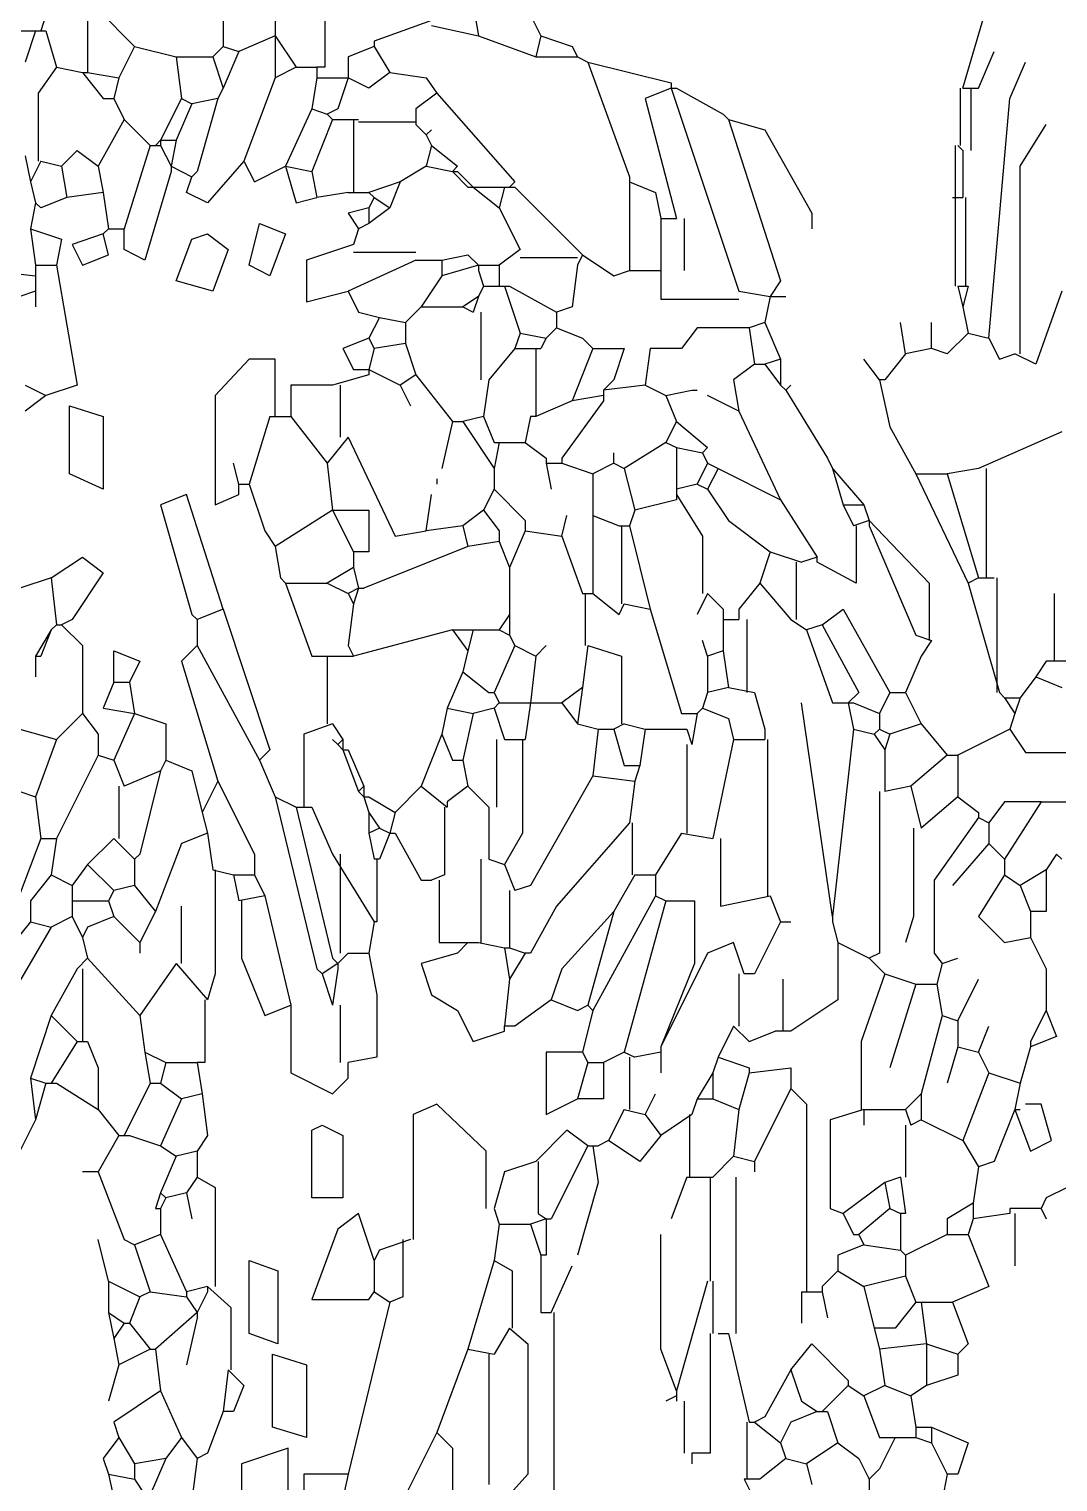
# Model space of a CAD drawing. Header units: millimetres. Extents: x 405 to 512, y 440 to 651.
# Drawn here: x 442.2 to 481.7, y 552.7 to 608.4 of the extents above; entities that cross this region are included whole.
import ezdxf

# ---------------------------------------------------------------- set-up
doc = ezdxf.new("R2010")
doc.units = ezdxf.units.MM
doc.layers.add('Standard', color=7, linetype='Continuous')

msp = doc.modelspace()

# ---------------------------------------------------------------- linework, layer by layer
at = {"layer": 'Standard', "color": 3, "linetype": 'Continuous'}
for p, q in [((449.603, 610.162), (449.603, 607.762)), ((451.603, 610.363), (451.603, 608.163)), ((453.503, 609.963), (453.503, 606.962)), ((478.003, 606.162), (479.003, 609.563)), ((444.803, 609.162), (446.203, 607.762)), ((459.203, 609.363), (459.403, 608.163)), ((442.803, 608.963), (442.603, 608.363)), ((444.403, 608.963), (444.403, 606.763)), ((457.603, 608.763), (455.403, 607.963)), ((457.603, 608.563), (459.403, 608.163)), ((461.403, 608.963), (461.803, 608.163)), ((441.003, 608.363), (442.403, 608.363)), ((442.403, 608.363), (442.003, 607.162)), ((442.403, 608.363), (442.603, 608.363)), ((442.603, 608.363), (442.803, 608.363)), ((442.803, 608.363), (443.203, 606.962)), ((451.603, 608.163), (450.203, 607.563)), ((451.603, 608.163), (452.403, 606.962)), ((451.603, 608.163), (451.603, 607.963)), ((451.603, 607.963), (451.603, 606.562)), ((455.403, 607.963), (455.403, 607.762)), ((459.403, 608.163), (461.603, 607.363)), ((461.803, 608.163), (461.603, 607.363)), ((461.803, 608.163), (463.003, 607.762)), ((446.203, 607.762), (445.603, 606.562)), ((446.203, 607.762), (447.803, 607.363)), ((447.803, 607.363), (449.203, 607.363)), ((447.803, 607.363), (448.003, 605.763)), ((449.603, 607.762), (449.203, 607.363)), ((449.203, 607.363), (449.603, 606.162)), ((449.603, 607.762), (450.203, 607.563)), ((450.203, 607.563), (449.603, 606.162)), ((455.403, 607.762), (454.403, 607.363)), ((454.403, 607.363), (454.403, 606.562)), ((455.403, 607.762), (456.003, 606.763)), ((461.603, 607.363), (463.203, 607.363)), ((463.003, 607.762), (463.203, 607.363)), ((463.203, 607.363), (463.603, 607.162)), ((478.603, 606.162), (479.203, 607.563)), ((443.203, 606.962), (442.503, 605.963)), ((443.203, 606.962), (444.203, 606.763)), ((444.203, 606.763), (444.403, 606.763)), ((444.203, 606.763), (445.003, 605.763)), ((444.403, 606.763), (445.603, 606.562)), ((452.403, 606.962), (451.603, 606.562)), ((452.403, 606.962), (453.203, 606.962)), ((453.203, 606.962), (453.203, 606.562)), ((453.503, 606.962), (453.203, 606.962)), ((456.003, 606.763), (455.203, 606.162)), ((456.003, 606.763), (457.403, 606.562)), ((463.603, 607.162), (466.803, 606.363)), ((463.603, 607.162), (465.203, 602.763)), ((479.803, 605.763), (480.403, 607.162)), ((445.603, 606.562), (445.403, 605.763)), ((451.603, 606.562), (450.403, 603.363)), ((453.203, 606.562), (453.003, 605.363)), ((453.203, 606.562), (454.403, 606.562)), ((454.403, 606.562), (454.003, 605.363)), ((455.203, 606.162), (454.403, 606.562)), ((457.403, 606.562), (457.803, 605.963)), ((466.803, 606.363), (466.803, 606.162)), ((442.503, 605.963), (442.503, 603.363)), ((445.003, 605.763), (445.403, 605.763)), ((445.403, 605.763), (445.803, 604.963)), ((448.003, 605.763), (447.203, 604.163)), ((448.003, 605.763), (448.403, 605.562)), ((449.403, 605.763), (448.403, 605.562)), ((449.403, 605.763), (448.603, 602.963)), ((449.603, 606.162), (449.403, 605.763)), ((457.803, 605.963), (457.003, 605.363)), ((457.803, 605.963), (460.803, 602.563)), ((466.803, 606.162), (465.803, 605.763)), ((465.803, 605.763), (467.003, 601.163)), ((466.803, 606.162), (469.403, 598.363)), ((466.803, 606.162), (467.003, 606.162)), ((467.003, 606.162), (468.803, 605.163)), ((477.903, 606.162), (477.903, 603.962)), ((478.003, 606.162), (478.603, 606.162)), ((478.303, 606.162), (478.303, 603.762)), ((479.003, 596.563), (479.803, 605.763)), ((448.403, 605.562), (447.803, 604.163)), ((453.003, 605.363), (452.003, 603.162)), ((453.003, 605.363), (453.603, 605.163)), ((454.003, 605.363), (453.603, 605.163)), ((453.603, 605.163), (453.803, 604.963)), ((457.003, 605.363), (457.003, 604.762)), ((468.803, 605.163), (469.003, 604.963)), ((445.803, 604.963), (444.803, 603.162)), ((445.803, 604.963), (446.803, 603.962)), ((453.803, 604.963), (453.003, 602.963)), ((453.803, 604.963), (454.803, 604.963)), ((454.603, 604.963), (454.603, 602.162)), ((454.803, 604.863), (457.003, 604.863)), ((457.003, 604.762), (457.403, 604.363)), ((457.403, 604.363), (457.603, 604.563)), ((469.003, 604.963), (471.003, 598.763)), ((469.003, 604.963), (470.403, 604.563)), ((470.403, 604.563), (472.203, 601.363)), ((480.203, 603.162), (481.203, 604.762)), ((446.803, 603.962), (445.803, 600.762)), ((446.803, 603.962), (447.003, 603.962)), ((447.203, 604.163), (447.003, 603.962)), ((447.003, 603.962), (447.203, 603.962)), ((447.203, 604.163), (447.803, 604.163)), ((447.203, 604.163), (447.203, 603.962)), ((447.203, 603.962), (447.603, 603.162)), ((447.803, 604.163), (447.603, 603.162)), ((457.403, 604.363), (457.603, 603.962)), ((457.603, 603.962), (457.403, 603.162)), ((457.603, 603.962), (458.603, 603.162)), ((477.703, 603.962), (477.703, 601.963)), ((477.803, 603.962), (478.003, 603.762)), ((442.003, 603.563), (442.203, 602.563)), ((443.403, 603.162), (444.003, 603.762)), ((444.003, 603.762), (444.803, 603.162)), ((478.003, 603.762), (478.003, 601.963)), ((442.603, 603.363), (442.203, 602.563)), ((442.603, 603.363), (443.403, 603.162)), ((443.403, 603.162), (443.603, 601.963)), ((444.803, 603.162), (445.003, 602.162)), ((447.603, 602.963), (446.603, 599.563)), ((447.603, 603.162), (448.403, 602.763)), ((447.603, 603.162), (447.603, 602.963)), ((448.603, 602.963), (448.403, 602.763)), ((450.403, 603.363), (449.003, 601.763)), ((450.403, 603.363), (450.803, 602.563)), ((450.803, 602.563), (452.003, 603.162)), ((452.003, 603.162), (453.003, 602.963)), ((452.003, 603.162), (452.403, 601.763)), ((453.003, 602.963), (453.203, 601.963)), ((457.403, 603.162), (456.403, 602.563)), ((457.403, 603.162), (458.403, 602.963)), ((458.603, 603.162), (458.403, 602.963)), ((458.403, 602.963), (459.003, 602.363)), ((458.403, 602.963), (458.603, 602.963)), ((458.603, 602.963), (459.203, 602.363)), ((480.203, 595.962), (480.203, 603.162)), ((442.203, 602.563), (442.403, 601.763)), ((448.203, 602.162), (448.403, 602.763)), ((456.403, 602.563), (455.203, 602.162)), ((456.403, 602.563), (456.003, 601.562)), ((459.003, 602.363), (459.203, 602.363)), ((459.203, 602.363), (460.203, 601.562)), ((459.203, 602.363), (459.403, 602.363)), ((459.403, 602.363), (460.403, 602.363)), ((460.403, 602.363), (460.203, 601.562)), ((460.403, 602.363), (460.603, 602.363)), ((460.803, 602.563), (460.603, 602.363)), ((460.603, 602.363), (460.803, 602.363)), ((460.803, 602.363), (463.403, 599.763)), ((465.203, 602.763), (465.203, 602.563)), ((465.203, 602.563), (465.203, 599.162)), ((465.203, 602.563), (466.203, 602.162)), ((442.403, 601.763), (442.203, 600.762)), ((442.603, 601.562), (442.403, 601.763)), ((443.603, 601.963), (442.603, 601.562)), ((445.003, 602.162), (443.603, 601.963)), ((445.003, 602.162), (445.203, 600.762)), ((449.003, 601.763), (448.203, 602.162)), ((452.403, 601.763), (453.203, 601.963)), ((454.403, 602.162), (453.203, 601.963)), ((454.403, 602.162), (455.203, 602.162)), ((455.203, 602.162), (455.403, 601.963)), ((455.403, 601.963), (455.203, 601.562)), ((455.403, 601.963), (456.003, 601.562)), ((466.203, 602.162), (466.403, 601.163)), ((477.603, 601.963), (478.003, 601.963)), ((477.703, 601.963), (477.703, 598.563)), ((478.103, 601.963), (478.103, 598.563)), ((455.203, 601.562), (454.403, 601.363)), ((454.403, 601.363), (454.803, 600.762)), ((455.203, 601.562), (455.203, 600.963)), ((456.003, 601.562), (455.203, 600.963)), ((460.203, 601.562), (461.003, 599.962)), ((472.203, 601.363), (472.203, 600.762)), ((442.203, 600.762), (443.403, 600.363)), ((442.203, 600.762), (442.403, 599.363)), ((445.203, 600.762), (445.003, 600.563)), ((445.203, 600.762), (445.803, 600.762)), ((445.803, 599.962), (445.803, 600.762)), ((450.603, 599.363), (451.003, 600.963)), ((451.003, 600.963), (452.003, 600.563)), ((454.803, 600.762), (454.603, 600.163)), ((455.203, 600.963), (454.803, 600.762)), ((466.403, 601.163), (466.403, 599.162)), ((466.403, 601.163), (467.003, 601.163)), ((467.303, 601.163), (467.303, 599.162)), ((443.403, 600.363), (443.203, 599.363)), ((445.003, 600.563), (443.803, 600.163)), ((443.803, 600.163), (444.203, 599.363)), ((445.203, 599.763), (445.003, 600.563)), ((447.803, 598.763), (448.403, 600.363)), ((448.403, 600.363), (449.003, 600.563)), ((449.003, 600.563), (449.803, 599.962)), ((452.003, 600.563), (451.403, 598.963)), ((454.603, 600.163), (452.803, 599.563)), ((444.203, 599.363), (445.203, 599.763)), ((446.603, 599.563), (445.803, 599.962)), ((449.803, 599.962), (449.203, 598.363)), ((452.803, 599.563), (452.803, 597.963)), ((457.003, 599.563), (454.403, 598.363)), ((454.603, 599.863), (457.003, 599.863)), ((457.003, 599.563), (458.003, 599.563)), ((458.003, 599.563), (459.003, 599.763)), ((458.003, 599.563), (458.003, 598.963)), ((459.003, 599.763), (459.403, 599.363)), ((461.003, 599.962), (460.203, 599.363)), ((461.003, 599.662), (463.203, 599.662)), ((463.403, 599.763), (463.203, 599.363)), ((463.403, 599.763), (464.603, 598.963)), ((440.603, 599.162), (442.403, 598.963)), ((442.403, 599.363), (442.403, 599.162)), ((442.403, 599.363), (443.203, 599.363)), ((442.403, 599.162), (442.403, 598.963)), ((442.403, 598.963), (442.403, 598.363)), ((443.203, 599.363), (444.003, 594.763)), ((451.403, 598.963), (450.603, 599.363)), ((458.003, 598.963), (457.203, 597.763)), ((459.403, 599.363), (458.003, 598.963)), ((459.403, 599.363), (459.403, 599.162)), ((459.403, 599.363), (460.203, 599.363)), ((459.403, 599.162), (459.603, 598.563)), ((460.203, 599.363), (460.203, 598.563)), ((463.203, 599.363), (463.003, 597.763)), ((464.603, 598.963), (465.203, 599.162)), ((465.203, 599.162), (466.403, 599.162)), ((466.403, 599.162), (466.403, 598.062)), ((449.203, 598.363), (447.803, 598.763)), ((459.603, 598.563), (459.403, 598.162)), ((459.603, 598.563), (460.203, 598.563)), ((460.203, 598.563), (460.403, 598.563)), ((460.403, 598.563), (460.603, 598.563)), ((460.403, 598.563), (461.003, 596.762)), ((460.603, 598.563), (462.403, 597.563)), ((471.003, 598.763), (470.603, 598.162)), ((477.803, 598.563), (478.203, 598.563)), ((477.803, 598.563), (478.003, 597.763)), ((478.203, 598.563), (478.003, 597.763)), ((442.403, 598.363), (441.203, 597.963)), ((442.403, 598.363), (442.403, 597.763)), ((452.803, 597.963), (454.403, 598.363)), ((454.403, 598.363), (454.803, 597.563)), ((459.403, 598.162), (458.803, 597.763)), ((459.403, 598.162), (459.203, 597.563)), ((466.403, 598.062), (469.403, 598.062)), ((469.403, 598.363), (470.603, 598.162)), ((470.603, 598.162), (470.403, 597.163)), ((470.603, 598.162), (470.803, 598.162)), ((470.803, 598.162), (471.203, 598.162)), ((481.803, 598.363), (480.803, 595.563)), ((454.803, 597.563), (455.603, 597.363)), ((455.603, 597.363), (455.203, 596.563)), ((455.603, 597.363), (456.603, 597.163)), ((457.203, 597.763), (456.603, 597.163)), ((457.203, 597.763), (458.803, 597.763)), ((458.803, 597.763), (459.203, 597.563)), ((459.503, 597.563), (459.503, 594.963)), ((463.003, 597.763), (462.403, 597.563)), ((462.403, 597.563), (462.403, 596.963)), ((478.003, 597.763), (478.203, 596.762)), ((456.603, 597.163), (456.603, 596.363)), ((461.003, 596.762), (460.803, 596.163)), ((461.003, 596.762), (462.003, 596.563)), ((462.403, 596.963), (462.003, 596.563)), ((462.403, 596.963), (463.403, 596.563)), ((467.803, 596.963), (467.203, 596.163)), ((469.803, 596.963), (467.803, 596.963)), ((470.403, 597.163), (469.803, 596.963)), ((469.803, 596.963), (470.003, 595.563)), ((470.403, 597.163), (471.003, 595.763)), ((475.803, 595.962), (475.603, 597.163)), ((476.803, 596.163), (476.803, 597.163)), ((478.203, 596.762), (477.403, 595.962)), ((478.203, 596.762), (479.003, 596.563)), ((455.203, 596.563), (454.203, 596.163)), ((454.203, 596.163), (454.603, 595.363)), ((455.203, 596.563), (455.403, 596.163)), ((455.403, 596.163), (455.203, 595.363)), ((456.603, 596.363), (455.403, 596.163)), ((456.603, 596.363), (457.003, 595.162)), ((460.803, 596.163), (459.803, 594.963)), ((460.803, 596.163), (461.803, 596.163)), ((461.603, 596.163), (461.603, 593.563)), ((462.003, 596.563), (461.803, 596.163)), ((463.803, 596.163), (463.003, 594.162)), ((463.403, 596.563), (463.803, 596.163)), ((463.803, 596.163), (465.003, 596.163)), ((465.003, 596.163), (464.603, 594.963)), ((466.003, 596.163), (465.803, 594.763)), ((467.203, 596.163), (466.003, 596.163)), ((476.803, 596.163), (475.803, 595.962)), ((477.403, 595.962), (476.803, 596.163)), ((479.003, 596.563), (479.403, 595.763)), ((450.603, 595.763), (449.303, 594.363)), ((451.603, 595.763), (450.603, 595.763)), ((451.603, 593.563), (451.603, 595.763)), ((471.003, 595.763), (470.403, 595.563)), ((471.003, 595.763), (471.003, 594.763)), ((474.803, 594.963), (474.203, 595.763)), ((475.803, 595.962), (475.003, 594.963)), ((479.403, 595.763), (480.003, 595.962)), ((480.803, 595.563), (480.003, 595.962)), ((455.203, 595.162), (453.803, 594.763)), ((454.603, 595.363), (455.203, 595.363)), ((455.203, 595.363), (455.203, 595.162)), ((455.203, 595.363), (456.403, 594.763)), ((457.003, 595.162), (456.403, 594.763)), ((457.003, 595.162), (458.403, 593.363)), ((470.003, 595.563), (469.203, 594.963)), ((470.003, 595.563), (470.403, 595.563)), ((470.403, 595.563), (471.003, 594.763)), ((442.003, 594.763), (442.803, 594.363)), ((444.003, 594.763), (442.803, 594.363)), ((453.803, 594.763), (452.203, 594.763)), ((452.203, 594.763), (452.203, 593.563)), ((454.103, 594.763), (454.103, 592.762)), ((456.403, 594.763), (456.803, 593.963)), ((459.803, 594.963), (459.603, 593.563)), ((464.603, 594.963), (464.203, 594.563)), ((465.803, 594.763), (464.203, 594.563)), ((464.203, 594.563), (464.203, 594.363)), ((465.803, 594.763), (466.603, 594.363)), ((466.603, 594.363), (467.603, 594.563)), ((467.603, 594.563), (467.803, 594.563)), ((469.203, 594.963), (469.403, 593.763)), ((471.003, 594.763), (471.203, 594.563)), ((471.203, 594.563), (471.403, 594.763)), ((471.203, 594.563), (472.803, 591.962)), ((475.003, 594.963), (474.803, 594.963)), ((474.803, 594.963), (475.203, 593.163)), ((442.803, 594.363), (442.003, 593.763)), ((443.703, 593.963), (445.003, 593.563)), ((443.703, 591.363), (443.703, 593.963)), ((449.303, 594.363), (449.303, 590.163)), ((463.003, 594.162), (461.603, 593.563)), ((464.203, 594.162), (462.603, 591.962)), ((464.203, 594.363), (463.003, 594.162)), ((464.203, 594.363), (464.203, 594.162)), ((466.603, 594.363), (467.003, 593.363)), ((469.403, 593.763), (468.203, 594.363)), ((445.003, 593.563), (445.003, 590.763)), ((451.403, 593.563), (450.603, 590.963)), ((451.403, 593.563), (452.203, 593.563)), ((452.203, 593.563), (453.603, 591.763)), ((458.403, 593.363), (458.003, 591.562)), ((458.403, 593.363), (458.803, 593.363)), ((459.603, 593.563), (458.803, 593.363)), ((458.803, 593.363), (460.003, 591.562)), ((459.603, 593.563), (460.003, 592.563)), ((461.403, 593.563), (461.203, 592.563)), ((461.603, 593.563), (461.403, 593.563)), ((467.003, 593.363), (466.603, 592.563)), ((467.003, 593.363), (468.203, 592.363)), ((469.403, 593.763), (471.003, 590.363)), ((475.203, 593.163), (476.203, 591.363)), ((481.803, 592.963), (478.603, 591.562)), ((454.403, 592.762), (453.603, 591.763)), ((454.403, 592.762), (456.203, 588.962)), ((460.203, 592.563), (460.003, 591.562)), ((460.003, 592.563), (460.203, 592.563)), ((460.203, 592.563), (461.203, 592.563)), ((461.203, 592.563), (462.003, 591.962)), ((466.603, 592.563), (465.003, 591.562)), ((466.603, 592.563), (467.003, 592.363)), ((467.003, 592.363), (468.003, 592.162)), ((467.003, 592.363), (467.003, 590.763)), ((468.203, 592.363), (468.003, 592.162)), ((450.203, 590.963), (450.003, 591.763)), ((453.603, 591.763), (453.803, 589.963)), ((462.003, 591.962), (462.003, 591.763)), ((462.003, 591.763), (462.603, 591.763)), ((462.003, 591.763), (462.203, 590.763)), ((462.603, 591.962), (462.603, 591.763)), ((462.603, 591.763), (463.803, 591.363)), ((464.603, 591.763), (463.803, 591.363)), ((464.603, 591.763), (464.603, 592.162)), ((464.603, 591.763), (465.003, 591.562)), ((468.203, 591.763), (467.803, 590.963)), ((468.003, 592.162), (468.203, 591.763)), ((468.203, 591.763), (468.603, 591.562)), ((472.803, 591.962), (473.003, 591.562)), ((445.003, 590.763), (443.703, 591.363)), ((457.803, 591.162), (457.803, 590.963)), ((460.003, 591.562), (460.003, 590.763)), ((463.803, 591.363), (463.803, 589.762)), ((465.003, 591.562), (465.403, 589.963)), ((468.603, 591.562), (468.203, 590.763)), ((468.603, 591.562), (471.003, 590.363)), ((473.003, 591.562), (473.403, 590.163)), ((473.003, 591.562), (474.203, 590.163)), ((476.203, 591.363), (478.203, 587.162)), ((476.203, 591.363), (477.403, 591.363)), ((478.603, 591.562), (477.403, 591.363)), ((477.403, 591.363), (478.603, 587.363)), ((478.903, 591.562), (478.903, 587.363)), ((450.203, 590.562), (450.203, 590.963)), ((450.203, 590.963), (450.603, 590.963)), ((450.603, 590.963), (451.203, 589.163)), ((460.003, 590.763), (459.603, 589.963)), ((460.003, 590.763), (461.203, 589.563)), ((467.803, 590.963), (467.003, 590.763)), ((467.003, 590.763), (467.003, 590.562)), ((467.803, 590.963), (468.203, 590.763)), ((468.203, 590.763), (469.003, 589.563)), ((448.203, 590.562), (447.203, 590.163)), ((447.203, 590.163), (448.403, 585.963)), ((449.603, 586.163), (448.203, 590.562)), ((449.303, 590.163), (450.203, 590.562)), ((457.403, 589.163), (457.603, 590.562)), ((467.003, 590.363), (465.403, 589.963)), ((467.003, 590.562), (468.003, 588.962)), ((467.003, 590.562), (467.003, 590.363)), ((471.003, 590.363), (472.403, 588.162)), ((473.403, 590.163), (473.803, 589.363)), ((473.403, 590.163), (474.203, 590.163)), ((474.203, 590.163), (474.403, 589.563)), ((453.803, 589.963), (451.603, 588.563)), ((453.803, 589.963), (454.603, 588.363)), ((453.803, 589.963), (454.003, 589.963)), ((454.003, 589.963), (455.203, 589.963)), ((455.203, 589.963), (455.203, 588.363)), ((459.603, 589.963), (458.803, 589.363)), ((459.603, 589.963), (460.203, 589.163)), ((461.203, 589.563), (461.203, 589.163)), ((462.603, 588.962), (462.803, 589.762)), ((463.803, 589.762), (463.803, 586.763)), ((463.803, 589.762), (464.803, 589.363)), ((465.403, 589.963), (465.203, 589.363)), ((469.003, 589.563), (470.603, 588.363)), ((474.403, 589.563), (473.803, 589.363)), ((474.403, 589.563), (476.703, 587.162)), ((474.403, 589.563), (474.403, 589.363)), ((451.203, 589.163), (451.603, 588.563)), ((456.203, 588.962), (457.403, 589.163)), ((458.803, 589.363), (457.403, 589.163)), ((458.803, 589.363), (459.003, 588.563)), ((460.203, 589.163), (460.203, 588.762)), ((461.203, 589.163), (460.603, 587.763)), ((461.203, 589.163), (462.603, 588.962)), ((462.603, 588.962), (463.403, 586.763)), ((464.803, 589.363), (465.203, 589.363)), ((464.903, 589.363), (464.903, 586.363)), ((465.203, 589.363), (466.003, 586.163)), ((468.003, 588.962), (468.003, 586.763)), ((473.903, 589.363), (473.903, 587.162)), ((474.403, 589.363), (476.203, 585.163)), ((451.603, 588.563), (451.803, 587.363)), ((455.203, 588.363), (454.603, 588.363)), ((454.603, 588.363), (454.603, 587.763)), ((459.003, 588.563), (455.003, 586.963)), ((460.203, 588.762), (459.003, 588.563)), ((460.203, 588.762), (460.603, 587.763)), ((470.603, 588.363), (470.203, 587.162)), ((470.603, 588.363), (471.803, 587.963)), ((443.003, 587.363), (444.203, 588.162)), ((444.203, 588.162), (445.003, 587.563)), ((471.603, 587.963), (471.603, 585.762)), ((472.403, 588.162), (471.803, 587.963)), ((472.403, 587.963), (472.403, 588.162)), ((473.903, 587.162), (472.403, 587.963)), ((443.003, 587.363), (441.803, 586.963)), ((443.003, 587.363), (443.203, 585.563)), ((445.003, 587.563), (443.803, 585.762)), ((451.803, 587.363), (452.003, 587.162)), ((454.603, 587.763), (453.603, 587.162)), ((454.603, 587.763), (454.803, 586.963)), ((460.603, 587.763), (460.603, 585.963)), ((478.603, 587.363), (478.203, 587.162)), ((478.603, 587.363), (479.203, 587.363)), ((479.303, 587.363), (479.303, 582.963)), ((452.003, 587.162), (453.603, 587.162)), ((452.003, 587.162), (453.003, 584.363)), ((453.603, 587.162), (454.403, 586.763)), ((454.803, 586.963), (454.403, 586.763)), ((454.403, 586.763), (454.603, 586.363)), ((454.803, 586.963), (454.603, 586.363)), ((454.803, 586.963), (455.003, 586.963)), ((463.403, 586.763), (463.803, 586.763)), ((463.503, 586.763), (463.503, 584.763)), ((463.803, 586.763), (464.803, 585.963)), ((468.203, 586.763), (467.803, 585.963)), ((468.203, 586.763), (468.803, 586.163)), ((470.203, 587.162), (469.403, 586.163)), ((470.203, 587.162), (471.403, 585.762)), ((476.703, 587.162), (476.703, 584.962)), ((478.203, 587.162), (479.403, 582.963)), ((481.503, 586.763), (481.503, 584.162)), ((449.603, 586.163), (448.603, 585.762)), ((449.603, 586.163), (451.403, 580.763)), ((454.603, 586.363), (454.403, 584.763)), ((464.803, 585.963), (465.003, 586.363)), ((465.003, 586.363), (466.003, 586.163)), ((466.003, 586.163), (467.203, 582.163)), ((468.803, 586.163), (468.803, 585.762)), ((469.403, 586.163), (469.403, 585.762)), ((472.603, 585.563), (473.403, 586.163)), ((473.403, 586.163), (475.203, 582.963)), ((443.203, 585.563), (443.003, 585.363)), ((443.203, 585.563), (443.403, 585.563)), ((443.803, 585.762), (443.403, 585.563)), ((443.403, 585.563), (444.203, 584.763)), ((448.403, 585.963), (448.603, 585.762)), ((448.603, 585.762), (448.603, 584.763)), ((460.603, 585.963), (460.203, 585.363)), ((460.603, 585.963), (460.603, 585.163)), ((468.803, 585.762), (468.803, 584.563)), ((468.803, 585.762), (469.403, 585.762)), ((469.703, 585.762), (469.703, 582.963)), ((471.403, 585.762), (472.003, 585.363)), ((472.603, 585.563), (472.003, 585.363)), ((472.603, 585.563), (474.003, 582.963)), ((443.003, 585.363), (442.403, 584.363)), ((443.003, 585.363), (442.603, 584.363)), ((458.403, 585.363), (454.603, 584.363)), ((458.403, 585.363), (459.003, 584.563)), ((458.403, 585.363), (459.203, 585.363)), ((459.203, 585.363), (459.003, 584.563)), ((459.203, 585.363), (460.203, 585.363)), ((460.203, 585.363), (460.603, 585.163)), ((460.603, 585.163), (460.803, 584.763)), ((472.003, 585.363), (473.003, 582.563)), ((476.203, 585.163), (476.803, 584.962)), ((444.203, 584.763), (444.203, 582.163)), ((445.403, 583.363), (445.403, 584.563)), ((445.403, 584.563), (446.403, 584.162)), ((448.603, 584.763), (448.003, 584.162)), ((448.603, 584.763), (451.003, 580.363)), ((454.403, 584.763), (454.603, 584.363)), ((459.003, 584.563), (458.803, 583.763)), ((460.803, 584.763), (460.003, 582.963)), ((460.803, 584.763), (461.603, 584.363)), ((461.603, 584.363), (462.003, 584.763)), ((463.603, 584.763), (463.403, 583.162)), ((463.603, 584.763), (464.903, 584.363)), ((468.203, 584.363), (468.003, 584.962)), ((468.803, 584.563), (468.203, 584.363)), ((468.803, 584.563), (469.003, 583.162)), ((476.803, 584.962), (476.403, 584.363)), ((442.403, 584.363), (442.403, 583.563)), ((442.403, 584.363), (442.603, 584.363)), ((446.403, 584.162), (446.003, 583.363)), ((448.003, 584.162), (449.403, 579.563)), ((453.003, 584.363), (453.403, 584.363)), ((453.403, 584.363), (454.603, 584.363)), ((453.603, 584.363), (453.603, 581.762)), ((461.603, 584.363), (461.403, 582.563)), ((464.903, 584.363), (464.903, 581.762)), ((468.203, 584.363), (468.203, 582.963)), ((476.403, 584.363), (475.803, 582.963)), ((481.203, 584.162), (480.803, 583.563)), ((482.403, 584.162), (481.203, 584.162)), ((445.403, 583.363), (445.003, 582.363)), ((445.403, 583.363), (446.003, 583.363)), ((446.003, 583.363), (446.203, 582.163)), ((458.803, 583.763), (458.203, 582.363)), ((458.803, 583.763), (459.803, 582.963)), ((480.803, 583.563), (480.203, 582.763)), ((480.803, 583.563), (481.803, 583.162)), ((459.803, 582.963), (460.003, 582.963)), ((460.003, 582.963), (460.203, 582.563)), ((463.403, 583.162), (462.603, 582.563)), ((463.403, 583.162), (463.203, 581.762)), ((468.203, 582.963), (468.003, 582.363)), ((469.003, 583.162), (468.203, 582.963)), ((469.003, 583.162), (470.003, 582.963)), ((470.003, 582.963), (470.403, 581.563)), ((474.003, 582.963), (473.603, 582.563)), ((475.203, 582.963), (474.803, 582.163)), ((475.203, 582.963), (475.803, 582.963)), ((475.803, 582.963), (476.403, 581.762)), ((479.403, 582.963), (479.603, 582.763)), ((479.603, 582.763), (480.003, 582.163)), ((479.603, 582.763), (480.203, 582.763)), ((480.203, 582.763), (480.003, 582.163)), ((445.003, 582.363), (446.203, 582.163)), ((458.203, 582.363), (458.003, 581.363)), ((458.203, 582.363), (459.203, 582.163)), ((460.003, 582.363), (459.203, 582.163)), ((460.203, 582.563), (460.003, 582.363)), ((460.003, 582.363), (460.403, 581.163)), ((460.203, 582.563), (461.403, 582.563)), ((461.403, 582.563), (461.203, 581.163)), ((461.403, 582.563), (462.603, 582.563)), ((462.603, 582.563), (463.203, 581.762)), ((468.003, 582.363), (467.803, 582.163)), ((468.003, 582.363), (469.003, 581.963)), ((473.003, 574.363), (471.803, 582.563)), ((473.003, 582.563), (473.603, 582.563)), ((473.603, 582.563), (473.803, 581.563)), ((473.603, 582.563), (473.803, 582.563)), ((473.803, 582.563), (474.803, 582.163)), ((444.203, 582.163), (443.203, 581.163)), ((444.203, 582.163), (444.803, 581.363)), ((446.203, 582.163), (445.403, 580.363)), ((446.203, 582.163), (447.403, 581.762)), ((447.403, 581.762), (447.403, 580.363)), ((453.803, 581.762), (452.703, 581.363)), ((453.803, 581.762), (454.203, 581.163)), ((459.203, 582.163), (458.803, 580.363)), ((463.203, 581.762), (464.003, 581.563)), ((465.003, 581.762), (464.603, 581.563)), ((465.003, 581.762), (465.803, 581.563)), ((467.203, 582.163), (467.803, 582.163)), ((467.803, 582.163), (467.603, 580.962)), ((469.003, 581.963), (469.203, 581.163)), ((474.803, 582.163), (474.803, 581.563)), ((476.403, 581.762), (475.203, 581.363)), ((476.403, 581.762), (477.403, 580.563)), ((480.003, 582.163), (479.803, 581.563)), ((441.803, 581.563), (443.203, 581.163)), ((443.203, 581.163), (442.403, 578.963)), ((444.803, 581.363), (444.803, 580.563)), ((452.703, 581.363), (452.703, 578.563)), ((454.003, 580.962), (453.803, 581.163)), ((454.203, 581.163), (454.003, 580.962)), ((454.203, 581.163), (454.203, 580.763)), ((458.003, 581.363), (457.203, 579.363)), ((458.003, 581.363), (458.403, 580.363)), ((460.103, 581.163), (460.103, 578.563)), ((460.403, 581.163), (461.203, 581.163)), ((461.103, 581.163), (461.103, 577.563)), ((464.003, 581.563), (463.803, 579.763)), ((464.003, 581.563), (464.603, 581.563)), ((464.603, 581.563), (465.003, 580.162)), ((465.803, 581.563), (465.603, 580.162)), ((465.803, 581.563), (467.403, 581.563)), ((467.403, 581.563), (467.603, 580.962)), ((469.203, 581.163), (468.403, 577.363)), ((469.203, 581.163), (470.403, 581.163)), ((470.403, 581.563), (470.403, 581.163)), ((470.503, 581.163), (470.503, 575.163)), ((473.803, 581.563), (473.003, 574.363)), ((473.803, 581.563), (474.603, 581.363)), ((474.803, 581.563), (474.603, 581.363)), ((474.603, 581.363), (475.003, 580.763)), ((474.803, 581.563), (475.203, 581.363)), ((475.203, 581.363), (475.003, 580.763)), ((479.803, 581.563), (477.803, 580.563)), ((479.803, 581.563), (480.403, 580.662)), ((444.803, 580.563), (443.203, 577.363)), ((444.803, 580.563), (445.403, 580.363)), ((451.403, 580.763), (451.003, 580.363)), ((454.003, 580.962), (454.203, 580.763)), ((454.203, 580.763), (454.403, 580.763)), ((454.203, 580.763), (454.803, 579.162)), ((454.403, 580.763), (455.003, 579.363)), ((467.403, 580.962), (467.403, 577.563)), ((475.003, 580.763), (475.003, 579.162)), ((477.403, 580.563), (476.003, 579.363)), ((477.403, 580.563), (477.803, 580.563)), ((477.803, 580.563), (477.803, 578.963)), ((480.403, 580.662), (483.203, 580.662)), ((445.403, 580.363), (445.803, 579.363)), ((447.403, 580.363), (447.203, 579.963)), ((447.403, 580.363), (448.403, 579.963)), ((451.003, 580.363), (451.603, 578.963)), ((458.403, 580.363), (458.803, 580.363)), ((458.803, 580.363), (459.003, 579.363)), ((465.003, 580.162), (465.603, 580.162)), ((465.603, 580.162), (465.403, 579.563)), ((447.203, 579.963), (445.803, 579.363)), ((447.203, 579.963), (446.403, 576.763)), ((448.403, 579.963), (448.803, 578.363)), ((449.403, 579.563), (448.803, 578.363)), ((449.403, 579.563), (450.803, 576.763)), ((463.803, 579.763), (461.403, 575.562)), ((463.803, 579.763), (465.403, 579.563)), ((465.403, 579.563), (465.203, 577.962)), ((441.803, 579.162), (442.403, 578.963)), ((442.403, 578.963), (442.603, 577.363)), ((445.603, 579.363), (445.603, 577.363)), ((451.603, 578.963), (453.203, 572.363)), ((451.603, 578.963), (452.403, 578.563)), ((455.003, 579.363), (454.803, 579.162)), ((454.803, 579.162), (455.003, 578.963)), ((455.003, 579.363), (455.003, 578.963)), ((455.003, 578.963), (455.203, 578.963)), ((455.003, 578.963), (455.203, 578.363)), ((455.203, 578.963), (456.203, 578.363)), ((457.203, 579.363), (456.203, 578.363)), ((457.203, 579.363), (458.203, 578.563)), ((459.003, 579.363), (458.203, 578.763)), ((459.003, 579.363), (459.803, 578.563)), ((474.803, 579.162), (474.803, 572.963)), ((476.003, 579.363), (475.003, 579.162)), ((476.003, 579.363), (476.403, 577.762)), ((477.803, 578.963), (476.403, 577.762)), ((477.803, 578.963), (478.603, 578.363)), ((448.803, 578.363), (449.003, 577.563)), ((452.403, 578.563), (453.803, 572.763)), ((452.403, 578.563), (453.003, 578.563)), ((453.003, 578.563), (453.803, 576.763)), ((455.203, 578.363), (455.603, 577.762)), ((455.203, 578.363), (455.203, 577.563)), ((456.203, 578.363), (456.003, 577.563)), ((458.103, 578.563), (458.103, 575.963)), ((458.203, 578.763), (458.203, 578.563)), ((459.803, 578.563), (459.803, 576.562)), ((478.603, 578.363), (478.603, 578.163)), ((479.603, 578.763), (479.003, 577.962)), ((481.003, 578.763), (479.603, 576.562)), ((481.003, 578.763), (479.603, 578.763)), ((481.003, 578.763), (482.203, 578.763)), ((455.603, 577.762), (455.203, 577.563)), ((455.603, 577.762), (456.003, 577.563)), ((465.203, 577.962), (462.403, 574.762)), ((465.303, 577.962), (465.303, 575.963)), ((476.103, 577.762), (476.103, 574.363)), ((478.603, 578.163), (476.903, 575.763)), ((478.603, 578.163), (479.003, 577.962)), ((479.003, 577.962), (479.003, 577.162)), ((442.603, 577.363), (441.003, 573.162)), ((442.603, 577.363), (443.203, 577.363)), ((443.203, 577.363), (443.003, 575.963)), ((445.403, 577.363), (444.403, 576.363)), ((445.403, 577.363), (446.203, 576.562)), ((449.003, 577.563), (448.003, 577.162)), ((449.003, 577.563), (449.203, 576.162)), ((455.203, 577.563), (455.403, 576.562)), ((456.003, 577.563), (455.603, 576.562)), ((456.003, 577.563), (456.203, 577.563)), ((456.203, 577.563), (457.203, 575.763)), ((461.103, 577.563), (460.403, 576.363)), ((467.203, 577.563), (466.203, 575.963)), ((467.203, 577.563), (468.403, 577.363)), ((468.703, 577.363), (468.703, 574.762)), ((446.403, 576.763), (446.203, 576.562)), ((448.003, 577.162), (447.003, 574.563)), ((450.803, 576.763), (450.803, 575.963)), ((453.803, 576.763), (455.403, 574.163)), ((454.103, 576.763), (454.103, 572.963)), ((479.003, 577.162), (477.603, 575.562)), ((479.003, 577.162), (479.603, 576.562)), ((481.603, 576.763), (481.203, 576.162)), ((481.603, 576.763), (481.803, 576.562)), ((444.403, 576.363), (443.803, 575.562)), ((444.403, 576.363), (445.403, 575.363)), ((446.203, 576.562), (446.203, 575.562)), ((449.203, 576.162), (450.003, 575.963)), ((449.303, 576.162), (449.303, 572.162)), ((455.603, 576.562), (455.403, 576.562)), ((455.503, 576.562), (455.503, 574.163)), ((459.503, 576.562), (459.503, 573.363)), ((459.803, 576.562), (460.403, 576.363)), ((460.403, 576.363), (460.803, 575.363)), ((479.603, 576.562), (479.603, 575.963)), ((481.203, 576.162), (480.203, 575.562)), ((481.203, 576.162), (481.203, 574.563)), ((443.003, 575.963), (442.203, 574.963)), ((443.003, 575.963), (443.803, 575.562)), ((443.803, 575.562), (443.803, 574.963)), ((446.203, 575.562), (445.403, 575.363)), ((446.203, 575.562), (447.003, 574.563)), ((450.003, 575.963), (450.803, 575.963)), ((450.003, 575.963), (450.203, 574.963)), ((450.803, 575.963), (451.203, 575.163)), ((457.203, 575.763), (457.603, 575.763)), ((458.103, 575.963), (457.603, 575.763)), ((457.903, 575.763), (457.903, 573.363)), ((461.403, 575.562), (460.803, 575.363)), ((465.403, 575.963), (464.603, 574.563)), ((465.403, 575.963), (466.203, 575.963)), ((466.203, 575.963), (466.203, 575.163)), ((476.903, 575.763), (476.903, 572.963)), ((479.603, 575.963), (478.603, 574.363)), ((479.603, 575.963), (480.203, 575.562)), ((480.203, 575.562), (480.603, 574.563)), ((442.203, 574.963), (442.203, 574.163)), ((443.803, 574.963), (443.803, 574.363)), ((443.803, 574.963), (445.203, 574.963)), ((445.403, 575.363), (445.203, 574.963)), ((445.203, 574.963), (445.403, 574.363)), ((451.203, 575.163), (450.203, 574.963)), ((450.303, 574.963), (450.303, 572.763)), ((451.203, 575.163), (452.203, 570.963)), ((460.603, 575.363), (460.603, 573.162)), ((466.203, 575.163), (463.803, 570.762)), ((466.603, 574.963), (465.003, 569.162)), ((466.203, 575.163), (466.603, 574.963)), ((466.603, 574.963), (467.703, 574.963)), ((467.703, 574.963), (467.703, 572.563)), ((468.703, 574.762), (470.603, 575.163)), ((470.603, 575.163), (471.003, 574.163)), ((447.003, 574.563), (446.403, 573.363)), ((448.003, 572.563), (448.003, 574.762)), ((462.403, 574.762), (461.403, 572.963)), ((464.603, 574.563), (462.603, 572.363)), ((464.603, 574.563), (463.603, 570.963)), ((481.203, 574.563), (480.603, 574.563)), ((480.603, 574.563), (480.603, 573.563)), ((442.203, 574.163), (441.403, 573.162)), ((443.003, 573.962), (441.603, 571.562)), ((442.203, 574.163), (443.003, 573.962)), ((443.803, 574.363), (443.003, 573.962)), ((443.803, 574.363), (444.203, 573.563)), ((444.403, 573.962), (444.203, 573.563)), ((445.403, 574.363), (444.403, 573.962)), ((445.403, 574.363), (446.403, 573.363)), ((455.403, 574.163), (455.203, 572.963)), ((455.503, 574.163), (455.403, 574.163)), ((471.003, 574.163), (470.003, 572.162)), ((471.003, 574.163), (471.403, 574.163)), ((473.003, 574.363), (473.003, 574.163)), ((473.003, 574.163), (473.203, 573.363)), ((476.103, 574.363), (475.803, 573.363)), ((478.603, 574.363), (479.603, 573.363)), ((444.203, 573.563), (444.403, 572.763)), ((446.403, 573.363), (446.403, 572.963)), ((457.903, 573.363), (459.003, 573.363)), ((459.003, 573.363), (458.603, 572.963)), ((459.003, 573.363), (459.203, 573.363)), ((459.203, 573.363), (459.403, 573.363)), ((459.403, 573.363), (460.403, 573.162)), ((469.203, 573.363), (468.203, 572.963)), ((469.603, 572.162), (469.203, 573.363)), ((473.203, 573.363), (473.203, 573.162)), ((473.203, 573.363), (474.403, 572.763)), ((479.603, 573.363), (480.603, 573.563)), ((480.603, 573.563), (481.203, 572.363)), ((444.403, 572.763), (444.003, 572.363)), ((444.403, 572.763), (446.403, 570.563)), ((450.303, 572.763), (451.203, 570.563)), ((453.803, 572.763), (454.003, 572.563)), ((454.403, 572.963), (454.003, 572.563)), ((454.403, 572.963), (455.203, 572.963)), ((455.203, 572.963), (455.503, 571.363)), ((458.603, 572.963), (457.203, 572.563)), ((460.403, 573.162), (460.603, 571.963)), ((460.403, 573.162), (460.603, 573.162)), ((460.603, 573.162), (461.203, 572.963)), ((461.203, 572.963), (460.603, 571.963)), ((461.403, 572.963), (461.203, 572.963)), ((468.203, 572.963), (466.403, 569.363)), ((473.203, 573.162), (473.203, 571.163)), ((474.803, 572.963), (474.403, 572.763)), ((474.403, 572.763), (475.003, 572.162)), ((476.903, 572.963), (477.203, 572.563)), ((477.203, 572.563), (477.803, 572.763)), ((444.003, 572.363), (443.003, 570.563)), ((444.203, 572.363), (444.203, 569.563)), ((447.803, 572.563), (446.403, 570.563)), ((447.803, 572.563), (449.003, 571.163)), ((453.203, 572.363), (453.403, 572.162)), ((454.003, 572.563), (453.403, 572.162)), ((454.003, 572.363), (453.803, 570.963)), ((454.003, 572.563), (454.003, 572.363)), ((457.203, 572.563), (457.603, 571.363)), ((462.603, 572.363), (462.203, 571.163)), ((467.703, 572.563), (466.403, 569.363)), ((477.203, 572.563), (477.003, 571.763)), ((481.203, 572.363), (481.203, 570.762)), ((449.303, 572.162), (449.003, 571.163)), ((453.403, 572.162), (453.803, 570.963)), ((460.603, 571.963), (460.403, 570.163)), ((469.403, 572.162), (469.403, 570.163)), ((470.003, 572.162), (469.603, 572.162)), ((471.103, 569.962), (471.103, 571.963)), ((475.003, 572.162), (474.103, 569.563)), ((475.003, 572.162), (476.203, 571.763)), ((476.203, 571.763), (475.203, 568.563)), ((476.203, 571.763), (477.003, 571.763)), ((477.003, 571.763), (477.203, 570.563)), ((477.803, 570.363), (478.603, 571.963)), ((448.903, 571.163), (448.903, 568.763)), ((455.503, 571.363), (455.503, 568.963)), ((457.603, 571.363), (458.603, 570.762)), ((462.203, 571.163), (460.803, 570.163)), ((462.203, 571.163), (463.203, 570.762)), ((473.203, 571.163), (471.403, 569.962)), ((443.003, 570.563), (442.203, 568.162)), ((443.003, 570.563), (444.003, 569.563)), ((446.403, 570.563), (446.603, 569.162)), ((451.203, 570.563), (452.203, 570.963)), ((452.203, 570.963), (452.203, 568.362)), ((454.103, 570.963), (454.103, 568.763)), ((458.603, 570.762), (459.203, 569.563)), ((463.203, 570.762), (463.603, 570.963)), ((463.803, 570.762), (463.403, 569.162)), ((463.603, 570.963), (463.803, 570.762)), ((477.203, 570.563), (476.403, 567.563)), ((477.203, 570.563), (477.803, 570.363)), ((481.203, 570.762), (480.603, 569.563)), ((481.203, 570.762), (481.603, 569.763)), ((459.203, 569.563), (460.403, 569.962)), ((460.403, 569.962), (460.403, 570.163)), ((460.803, 570.163), (460.403, 570.163)), ((469.203, 570.163), (468.603, 568.963)), ((469.203, 570.163), (469.803, 569.563)), ((469.803, 569.563), (470.803, 569.962)), ((471.403, 569.962), (470.803, 569.962)), ((477.803, 570.363), (477.803, 569.363)), ((478.603, 569.162), (479.003, 570.163)), ((444.003, 569.563), (443.003, 567.963)), ((444.003, 569.563), (444.403, 569.563)), ((444.403, 569.563), (444.803, 568.563)), ((474.103, 569.563), (474.103, 566.963)), ((481.603, 569.763), (480.603, 569.363)), ((480.603, 569.563), (480.603, 569.363)), ((446.603, 569.162), (447.403, 568.763)), ((446.603, 569.162), (446.803, 567.963)), ((455.503, 568.963), (454.403, 568.763)), ((463.403, 569.162), (462.003, 569.162)), ((462.003, 569.162), (462.003, 566.762)), ((463.403, 569.162), (463.603, 568.763)), ((465.003, 569.162), (464.203, 568.763)), ((465.003, 569.162), (465.403, 568.963)), ((465.203, 568.963), (465.203, 566.963)), ((466.403, 569.162), (465.403, 568.963)), ((466.403, 569.363), (466.403, 569.162)), ((466.403, 569.162), (466.403, 568.963)), ((466.403, 568.963), (466.403, 568.362)), ((468.603, 568.963), (468.403, 568.362)), ((468.603, 568.963), (469.803, 568.563)), ((477.803, 569.363), (477.403, 567.963)), ((477.803, 569.363), (478.603, 569.162)), ((478.603, 569.162), (479.003, 568.362)), ((480.603, 569.363), (480.203, 567.963)), ((444.803, 568.563), (444.803, 566.963)), ((447.403, 568.763), (447.203, 567.963)), ((447.403, 568.763), (448.603, 568.763)), ((448.903, 568.763), (448.603, 568.763)), ((448.603, 568.763), (448.803, 567.563)), ((452.203, 568.362), (453.803, 567.563)), ((454.403, 568.162), (454.403, 568.763)), ((463.603, 568.763), (463.203, 567.363)), ((463.603, 568.763), (464.203, 568.763)), ((464.203, 568.763), (464.203, 567.363)), ((468.403, 568.362), (467.803, 567.363)), ((468.403, 568.362), (468.403, 567.363)), ((469.803, 568.362), (469.403, 566.963)), ((469.803, 568.362), (471.403, 568.563)), ((469.803, 568.563), (469.803, 568.362)), ((471.403, 568.563), (471.403, 567.763)), ((479.003, 568.362), (478.003, 565.763)), ((479.003, 568.362), (480.203, 567.963)), ((442.203, 568.162), (442.403, 566.563)), ((442.203, 568.162), (442.803, 567.963)), ((442.803, 567.963), (442.403, 566.563)), ((442.803, 567.963), (443.003, 567.963)), ((443.003, 567.963), (443.203, 567.963)), ((443.203, 567.963), (444.803, 566.963)), ((446.803, 567.963), (445.803, 565.962)), ((446.803, 567.963), (447.203, 567.963)), ((447.203, 567.963), (448.003, 567.363)), ((453.803, 567.563), (454.403, 568.162)), ((471.403, 567.763), (470.003, 564.963)), ((471.403, 567.763), (472.003, 567.163)), ((480.203, 567.963), (480.003, 566.963)), ((448.003, 567.363), (447.203, 565.563)), ((448.803, 567.563), (448.003, 567.363)), ((448.803, 567.563), (449.003, 565.962)), ((457.803, 567.163), (456.903, 566.762)), ((459.703, 565.363), (457.803, 567.163)), ((462.003, 566.762), (463.203, 567.363)), ((464.203, 567.363), (463.203, 567.363)), ((465.803, 566.762), (466.203, 567.563)), ((467.803, 567.363), (467.603, 566.762)), ((467.803, 567.363), (468.403, 567.363)), ((468.403, 567.363), (469.403, 566.963)), ((472.003, 567.163), (472.003, 559.963)), ((476.403, 567.563), (475.803, 566.963)), ((476.403, 567.563), (476.403, 566.563)), ((481.003, 567.163), (480.403, 567.163)), ((481.403, 565.763), (481.003, 567.163)), ((444.803, 566.963), (445.603, 565.962)), ((456.903, 566.762), (456.903, 561.963)), ((465.003, 566.963), (464.403, 565.763)), ((465.003, 566.963), (465.803, 566.762)), ((465.803, 566.762), (466.403, 565.962)), ((467.603, 566.762), (466.403, 565.962)), ((467.503, 566.762), (467.503, 564.363)), ((469.403, 566.963), (469.203, 565.162)), ((474.203, 566.963), (472.903, 566.563)), ((474.203, 566.963), (474.203, 566.762)), ((474.203, 566.963), (475.803, 566.963)), ((474.203, 566.762), (474.203, 566.363)), ((475.803, 566.963), (476.003, 566.363)), ((480.003, 566.963), (479.203, 564.963)), ((480.003, 566.963), (480.603, 565.363)), ((480.003, 566.963), (480.203, 566.963)), ((442.403, 566.563), (441.403, 564.563)), ((453.003, 566.163), (453.403, 566.363)), ((453.003, 563.563), (453.003, 566.163)), ((453.403, 566.363), (454.203, 565.962)), ((462.803, 566.163), (461.603, 564.963)), ((463.603, 565.563), (462.803, 566.163)), ((472.903, 566.563), (472.903, 563.163)), ((475.803, 566.363), (475.803, 564.363)), ((476.403, 566.563), (476.003, 566.363)), ((476.403, 566.563), (478.003, 565.763)), ((445.603, 565.962), (444.803, 564.563)), ((445.603, 565.962), (445.803, 565.962)), ((445.803, 565.962), (446.003, 565.962)), ((446.003, 565.962), (447.203, 565.563)), ((447.203, 565.563), (447.803, 565.162)), ((449.003, 565.962), (448.603, 565.363)), ((454.203, 565.962), (454.203, 563.563)), ((463.603, 565.563), (462.203, 562.762)), ((463.603, 565.563), (463.803, 565.563)), ((463.803, 565.563), (464.003, 565.563)), ((463.803, 565.563), (464.003, 564.162)), ((464.403, 565.763), (464.003, 565.563)), ((465.603, 564.963), (464.403, 565.763)), ((466.403, 565.962), (465.603, 564.963)), ((478.003, 565.763), (478.603, 564.763)), ((480.603, 565.363), (481.403, 565.763)), ((447.803, 565.162), (447.203, 563.763)), ((448.603, 565.363), (447.803, 565.162)), ((448.603, 565.363), (448.603, 564.363)), ((459.703, 563.163), (459.703, 565.363)), ((461.603, 564.963), (460.403, 564.563)), ((461.703, 564.963), (461.703, 562.962)), ((469.203, 565.162), (468.403, 564.363)), ((469.203, 565.162), (470.003, 564.963)), ((470.003, 564.963), (470.003, 564.763)), ((479.203, 564.963), (478.603, 564.763)), ((444.803, 564.563), (444.203, 564.563)), ((444.803, 564.563), (445.803, 561.963)), ((448.603, 564.363), (448.203, 563.763)), ((448.603, 564.363), (449.303, 563.963)), ((460.403, 564.563), (460.003, 563.163)), ((467.403, 564.363), (466.803, 562.762)), ((467.403, 564.363), (468.403, 564.363)), ((468.303, 564.363), (468.303, 560.363)), ((469.303, 558.363), (469.303, 564.363)), ((470.003, 564.763), (470.003, 564.563)), ((475.603, 564.363), (475.003, 564.162)), ((475.603, 564.363), (475.803, 562.962)), ((478.603, 564.763), (478.403, 563.363)), ((449.303, 563.963), (449.303, 560.163)), ((464.003, 564.162), (463.203, 561.363)), ((475.003, 564.162), (473.403, 562.962)), ((475.003, 564.162), (475.203, 563.163)), ((482.003, 563.963), (481.203, 563.563)), ((447.203, 563.763), (447.003, 563.163)), ((447.203, 563.763), (447.403, 563.563)), ((447.403, 563.563), (447.203, 563.163)), ((448.203, 563.763), (447.403, 563.563)), ((448.203, 563.763), (448.403, 562.762)), ((454.203, 563.563), (453.003, 563.563)), ((478.403, 563.363), (477.403, 562.762)), ((478.403, 563.363), (478.403, 562.762)), ((481.203, 563.563), (481.003, 563.163)), ((447.003, 563.163), (447.203, 563.163)), ((447.203, 563.163), (447.203, 562.162)), ((454.803, 562.962), (454.003, 562.363)), ((455.403, 561.162), (454.803, 562.962)), ((460.003, 563.163), (460.203, 562.563)), ((462.003, 562.762), (461.403, 562.563)), ((461.703, 562.962), (462.003, 562.762)), ((462.003, 562.762), (462.003, 561.363)), ((462.003, 562.762), (462.203, 562.762)), ((472.903, 563.163), (473.403, 562.962)), ((473.403, 562.962), (473.803, 562.162)), ((475.203, 563.163), (474.003, 562.162)), ((475.203, 563.163), (475.603, 562.962)), ((475.603, 562.962), (475.603, 561.562)), ((475.803, 562.962), (475.603, 562.962)), ((477.403, 562.762), (477.403, 562.162)), ((478.403, 562.762), (478.203, 562.162)), ((479.803, 562.962), (478.403, 562.762)), ((481.003, 563.163), (479.803, 563.163)), ((479.803, 563.163), (479.803, 562.962)), ((480.003, 562.962), (480.003, 560.963)), ((481.003, 563.163), (481.203, 562.762)), ((447.203, 562.162), (446.203, 561.763)), ((447.203, 562.162), (448.203, 559.963)), ((454.003, 562.363), (453.003, 559.663)), ((460.203, 562.563), (460.003, 561.162)), ((460.203, 562.563), (461.403, 562.563)), ((461.403, 562.563), (461.803, 561.363)), ((466.403, 557.763), (466.403, 562.162)), ((473.803, 562.162), (474.003, 562.162)), ((474.003, 562.162), (474.203, 561.763)), ((477.403, 562.162), (475.803, 561.363)), ((477.403, 562.162), (478.203, 562.162)), ((478.203, 562.162), (479.003, 560.163)), ((445.203, 560.363), (444.803, 561.963)), ((445.803, 561.963), (446.203, 561.763)), ((446.203, 561.763), (446.803, 559.963)), ((456.803, 561.963), (455.603, 561.562)), ((456.503, 561.963), (456.503, 559.762)), ((474.203, 561.763), (473.203, 561.363)), ((474.203, 561.763), (475.603, 561.562)), ((450.603, 561.162), (451.703, 560.763)), ((450.603, 558.363), (450.603, 561.162)), ((455.603, 561.562), (455.403, 561.162)), ((455.403, 561.162), (455.403, 559.963)), ((460.003, 561.162), (459.003, 557.763)), ((460.003, 561.162), (460.703, 560.763)), ((462.003, 561.363), (461.803, 561.363)), ((461.803, 561.363), (461.803, 559.163)), ((473.203, 561.363), (473.203, 560.763)), ((475.603, 561.562), (475.803, 561.363)), ((475.803, 561.363), (475.803, 560.562)), ((451.703, 560.763), (451.703, 557.963)), ((460.703, 560.763), (460.703, 558.563)), ((462.203, 559.163), (463.003, 560.963)), ((473.203, 560.763), (472.603, 560.163)), ((473.203, 560.763), (474.203, 560.163)), ((475.803, 560.562), (474.203, 560.163)), ((475.803, 560.562), (476.203, 559.563)), ((445.203, 560.363), (445.203, 559.163)), ((445.203, 560.363), (446.403, 559.762)), ((446.803, 559.963), (446.403, 559.762)), ((446.803, 559.963), (448.203, 559.762)), ((449.003, 560.163), (448.203, 559.963)), ((448.203, 559.963), (448.203, 559.762)), ((449.003, 559.963), (448.603, 559.163)), ((449.003, 560.163), (449.003, 559.963)), ((449.003, 560.163), (449.903, 559.363)), ((455.203, 559.663), (455.403, 559.963)), ((455.403, 559.963), (456.003, 559.563)), ((468.203, 560.363), (467.003, 556.163)), ((468.403, 560.363), (468.403, 558.363)), ((471.803, 559.963), (472.603, 559.963)), ((471.803, 559.963), (471.803, 558.762)), ((472.603, 560.163), (472.603, 559.963)), ((472.603, 559.963), (472.803, 558.962)), ((474.203, 560.163), (474.603, 558.563)), ((479.003, 560.163), (477.603, 559.563)), ((446.403, 559.762), (446.003, 558.762)), ((448.203, 559.762), (448.603, 559.163)), ((449.903, 559.363), (449.903, 556.963)), ((453.003, 559.663), (455.203, 559.663)), ((456.003, 559.563), (454.403, 552.963)), ((456.503, 559.762), (456.003, 559.563)), ((476.203, 559.563), (475.403, 558.563)), ((476.203, 559.563), (476.403, 559.563)), ((476.403, 559.563), (476.603, 559.563)), ((476.403, 559.563), (476.603, 557.963)), ((476.603, 559.563), (477.603, 559.563)), ((477.603, 559.563), (478.203, 557.963)), ((445.203, 559.163), (445.403, 558.162)), ((445.203, 559.163), (445.803, 558.762)), ((448.603, 559.163), (447.003, 557.763)), ((448.603, 558.962), (448.203, 557.162)), ((448.603, 559.163), (448.603, 558.962)), ((461.803, 559.163), (462.203, 559.163)), ((462.303, 559.163), (462.303, 548.563)), ((445.803, 558.762), (445.403, 558.162)), ((445.803, 558.762), (446.003, 558.762)), ((446.003, 558.762), (446.803, 557.763)), ((451.703, 557.963), (450.603, 558.363)), ((460.603, 558.563), (460.003, 557.563)), ((460.603, 558.563), (461.303, 557.963)), ((468.303, 558.363), (468.303, 553.763)), ((468.603, 558.363), (469.003, 558.363)), ((469.003, 558.363), (469.803, 554.962)), ((475.403, 558.563), (474.603, 558.563)), ((474.603, 558.563), (474.803, 557.763)), ((445.403, 558.162), (445.603, 557.162)), ((446.803, 557.763), (445.603, 557.162)), ((446.803, 557.763), (447.003, 557.763)), ((447.003, 557.763), (447.203, 556.163)), ((459.003, 557.763), (457.803, 554.563)), ((459.003, 557.763), (460.003, 557.563)), ((461.303, 557.963), (461.303, 552.963)), ((467.003, 556.163), (466.403, 557.763)), ((471.403, 556.963), (472.203, 557.963)), ((472.203, 557.963), (473.603, 556.562)), ((476.603, 557.963), (474.803, 557.763)), ((474.803, 557.763), (475.003, 556.363)), ((476.603, 557.963), (476.603, 557.763)), ((476.603, 557.963), (477.803, 557.563)), ((476.603, 557.763), (476.603, 556.363)), ((478.203, 557.963), (477.803, 557.563)), ((445.603, 557.162), (445.203, 555.762)), ((451.503, 554.762), (451.503, 557.563)), ((451.503, 557.563), (452.803, 557.162)), ((452.803, 557.162), (452.803, 554.363)), ((459.803, 557.563), (459.803, 552.562)), ((477.803, 557.563), (477.803, 556.763)), ((449.803, 556.963), (449.603, 555.363)), ((449.803, 556.963), (450.403, 556.363)), ((471.403, 556.963), (470.403, 555.163)), ((471.403, 556.963), (471.803, 555.762)), ((473.603, 556.562), (473.603, 556.363)), ((477.803, 556.763), (476.603, 556.363)), ((447.203, 556.163), (445.403, 554.962)), ((447.203, 556.163), (448.003, 554.363)), ((450.403, 556.363), (450.003, 555.363)), ((467.003, 556.163), (467.003, 555.963)), ((473.603, 556.363), (472.603, 555.363)), ((473.603, 556.363), (474.203, 555.963)), ((475.003, 556.363), (474.203, 555.963)), ((475.003, 556.363), (476.003, 555.963)), ((476.603, 556.363), (476.003, 555.963)), ((467.003, 555.963), (466.603, 555.762)), ((467.003, 555.963), (467.003, 555.762)), ((467.303, 555.762), (467.303, 553.763)), ((471.803, 555.762), (472.403, 555.363)), ((474.203, 555.963), (474.803, 554.363)), ((476.003, 555.963), (476.203, 554.762)), ((445.403, 554.962), (445.603, 554.363)), ((449.603, 555.363), (449.003, 553.763)), ((450.003, 555.363), (449.603, 555.363)), ((469.703, 554.962), (469.703, 552.763)), ((469.803, 554.962), (470.003, 554.962)), ((470.403, 555.163), (470.003, 554.962)), ((470.003, 554.962), (471.003, 554.162)), ((471.403, 554.962), (471.003, 554.162)), ((472.403, 555.363), (471.403, 554.962)), ((472.403, 555.363), (472.603, 555.363)), ((472.603, 555.363), (472.803, 555.363)), ((472.803, 555.363), (473.203, 554.162)), ((445.603, 554.363), (445.003, 553.563)), ((445.603, 554.363), (446.203, 553.363)), ((448.003, 554.363), (447.403, 553.563)), ((448.003, 554.363), (448.603, 553.563)), ((452.803, 554.363), (451.503, 554.762)), ((457.803, 554.563), (455.203, 549.363)), ((457.803, 554.563), (458.403, 553.963)), ((474.803, 554.363), (475.403, 554.363)), ((475.403, 554.363), (474.803, 553.162)), ((475.403, 554.363), (476.203, 554.363)), ((476.203, 554.762), (476.203, 554.363)), ((476.203, 554.762), (476.803, 554.762)), ((476.203, 554.363), (476.803, 554.162)), ((476.803, 554.762), (478.203, 554.162)), ((476.803, 554.762), (476.803, 554.162)), ((452.103, 553.963), (450.303, 553.363)), ((452.103, 551.963), (452.103, 553.963)), ((458.403, 553.963), (458.403, 552.363)), ((471.003, 554.162), (471.203, 553.563)), ((473.203, 554.162), (472.003, 553.363)), ((473.203, 554.162), (474.003, 553.563)), ((476.803, 554.162), (477.403, 552.963)), ((478.203, 554.162), (477.803, 552.963)), ((445.003, 553.563), (445.203, 552.963)), ((447.403, 553.563), (446.203, 553.363)), ((446.203, 553.363), (446.203, 552.763)), ((447.403, 553.563), (446.803, 552.163)), ((448.603, 553.563), (448.403, 551.963)), ((449.003, 553.763), (448.603, 553.563)), ((450.303, 553.363), (450.303, 550.363)), ((468.303, 553.763), (467.603, 553.763)), ((467.603, 553.763), (467.603, 553.363)), ((471.203, 553.563), (470.203, 552.763)), ((471.203, 553.563), (472.003, 553.363)), ((472.003, 553.363), (472.203, 552.562)), ((474.003, 553.563), (474.403, 552.763)), ((445.203, 552.963), (445.603, 551.163)), ((445.203, 552.963), (446.203, 552.763)), ((446.203, 552.763), (446.603, 552.163)), ((454.403, 552.963), (452.703, 552.963)), ((452.703, 552.963), (452.703, 550.962)), ((454.403, 552.963), (453.603, 549.363)), ((461.303, 552.963), (460.403, 551.963)), ((469.603, 552.763), (470.203, 551.563)), ((470.203, 552.763), (469.603, 552.763)), ((474.803, 553.162), (474.403, 552.763)), ((474.403, 552.763), (474.403, 551.963)), ((477.403, 552.963), (477.203, 551.963)), ((477.803, 552.963), (477.403, 552.963))]:
    msp.add_line(p, q, dxfattribs=at)

doc.saveas('drawing.dxf')
